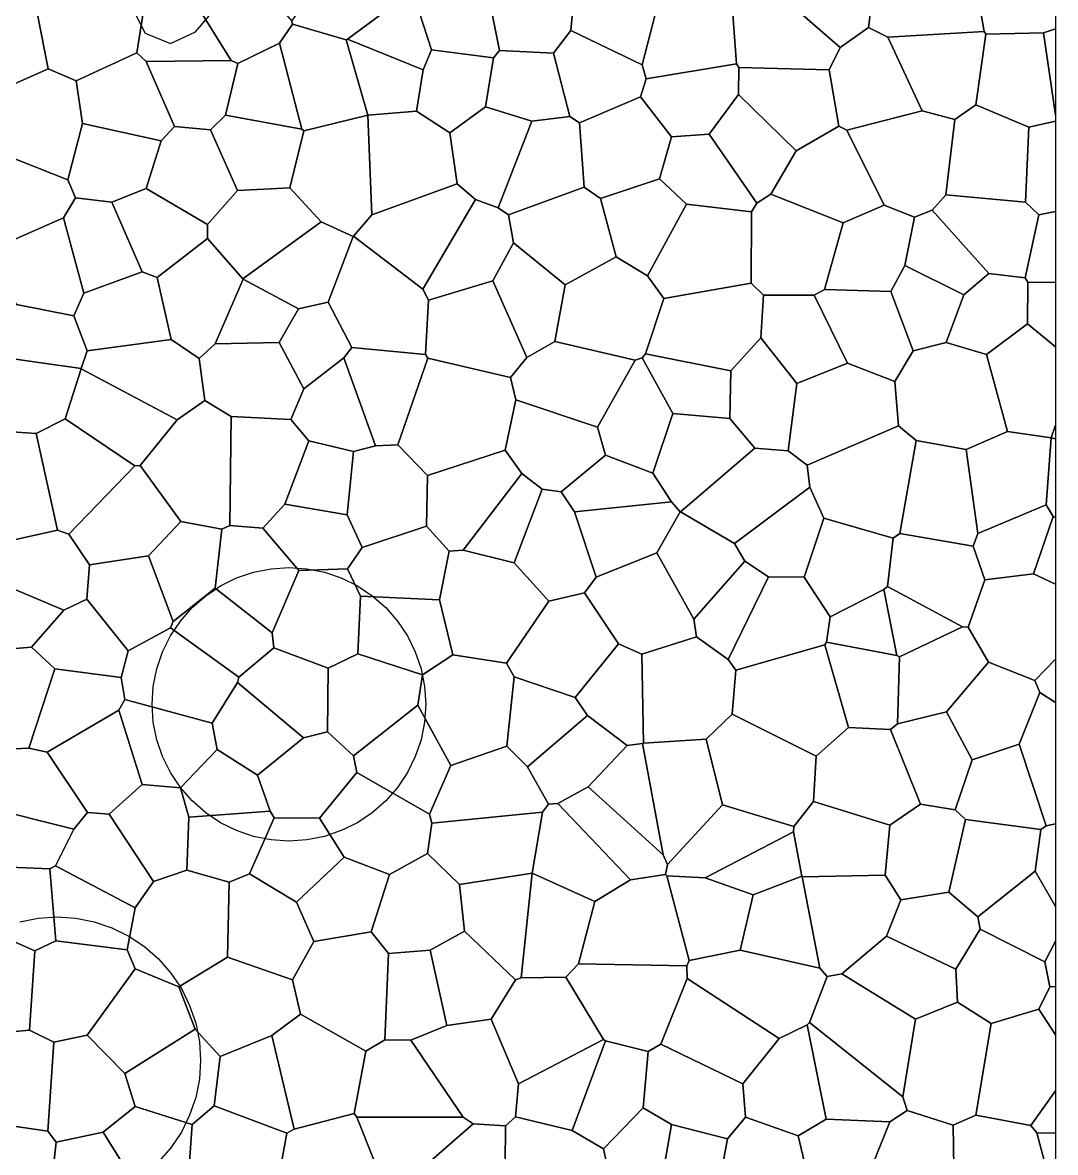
# Model space of a CAD drawing. Header units: metres. Extents: x -200 to 16600, y 0 to 16640.
# Drawn here: x 12316 to 16400, y 4357 to 8828 of the extents above; entities that cross this region are included whole.
import ezdxf

# ---------------------------------------------------------------- set-up
doc = ezdxf.new("R2010")
doc.units = ezdxf.units.M
for name, color, linetype in [('HIDROGRAFIA', 5, 'CONTINUOUS'), ('PIVOS', 30, 'CONTINUOUS'), ('USO_AGRICULTURA', 30, 'CONTINUOUS'), ('USO_FLORESTAL', 3, 'CONTINUOUS'), ('USO_PASTAGEM', 42, 'CONTINUOUS'), ('USO_SAVANICA', 82, 'CONTINUOUS'), ('USO_SILVICULTURA', 200, 'CONTINUOUS')]:
    doc.layers.add(name, color=color, linetype=linetype)

msp = doc.modelspace()

# ---------------------------------------------------------------- linework, layer by layer
at = {"layer": 'HIDROGRAFIA'}
msp.add_lwpolyline([(12700, 8981.27), (12800, 8785.38), (12900, 8744.98), (13000, 8791.13), (13100, 8907.86)], dxfattribs=at)
at = {"layer": 'PIVOS'}
msp.add_lwpolyline([(13910.02, 6130.39), (13905.39, 6059.77), (13891.59, 5990.37), (13868.84, 5923.36), (13837.54, 5859.9), (13798.23, 5801.06), (13751.57, 5747.86), (13698.37, 5701.2), (13639.53, 5661.89), (13576.07, 5630.59), (13509.06, 5607.84), (13439.66, 5594.04), (13369.05, 5589.41), (13298.43, 5594.04), (13229.03, 5607.84), (13162.02, 5630.59), (13098.56, 5661.89), (13039.72, 5701.2), (12986.52, 5747.86), (12939.86, 5801.06), (12900.55, 5859.9), (12869.25, 5923.36), (12846.5, 5990.37), (12832.7, 6059.77), (12828.07, 6130.39), (12832.7, 6201), (12846.5, 6270.4), (12869.25, 6337.41), (12900.55, 6400.87), (12939.86, 6459.71), (12986.52, 6512.91), (13039.72, 6559.57), (13098.56, 6598.88), (13162.02, 6630.18), (13229.03, 6652.93), (13298.43, 6666.73), (13369.05, 6671.36), (13439.66, 6666.73), (13509.06, 6652.93), (13576.07, 6630.18), (13639.53, 6598.88), (13698.37, 6559.57), (13751.57, 6512.91), (13798.23, 6459.71), (13837.54, 6400.87), (13868.84, 6337.41), (13891.59, 6270.4), (13905.39, 6201)], close=True, dxfattribs=at)
msp.add_lwpolyline([(12304.94, 5269.81), (12377.78, 5284.3), (12451.89, 5289.16), (12525.99, 5284.3), (12598.83, 5269.81), (12669.15, 5245.94), (12735.76, 5213.09), (12797.51, 5171.83), (12853.34, 5122.87), (12902.31, 5067.03), (12943.57, 5005.28), (12976.42, 4938.68), (13000.29, 4868.35), (13014.78, 4795.51), (13019.63, 4721.41), (13014.78, 4647.3), (13000.29, 4574.46), (12976.42, 4504.14), (12943.57, 4437.53), (12902.31, 4375.78), (12853.34, 4319.95)], dxfattribs=at)
at = {"layer": 'USO_AGRICULTURA'}
for points in [[(15490.17, 9176.14), (15492.92, 9176.92), (15680.64, 8966.41), (15661.1, 8807.86), (15548.37, 8729.67), (15228.55, 9008.62)], [(15680.64, 8966.41), (15874.87, 9069.55), (15996.79, 9064.17), (16082.16, 8998.92), (16118.35, 8792.18), (15736.83, 8770.01), (15661.1, 8807.86)], [(15141.43, 8998.42), (15228.55, 9008.62), (15548.37, 8729.67), (15505.7, 8640.35), (15148.5, 8650.52), (15138.59, 8664.48), (15116.18, 8969.69)], [(14766.32, 8660.22), (14483.78, 8796.51), (14499.55, 8967.7), (14823.15, 8952.55), (14837.93, 8942.23)], [(14766.32, 8660.22), (14837.93, 8942.23), (15116.18, 8969.69), (15138.59, 8664.48), (14781.4, 8604.69)], [(15548.37, 8729.67), (15661.1, 8807.86), (15736.83, 8770.01), (15873.23, 8478.88), (15575.72, 8402.08), (15544.01, 8417.86), (15505.7, 8640.35)], [(14415.34, 8706.47), (14483.78, 8796.51), (14766.32, 8660.22), (14781.4, 8604.69), (14758.78, 8533.79), (14518.2, 8430.45), (14480.08, 8456.65)], [(15736.83, 8770.01), (16118.35, 8792.18), (16125.37, 8782.41), (16085.2, 8502.83), (16002.85, 8443.66), (15873.23, 8478.88)], [(16400, 8437.54), (16294.32, 8413.2), (16085.2, 8502.83), (16125.37, 8782.41), (16353.37, 8786.43), (16400, 8463.19)], [(14781.4, 8604.69), (15138.59, 8664.48), (15148.5, 8650.52), (15146.97, 8543.62), (15030.52, 8386.55), (14881.77, 8375.09), (14758.78, 8533.79)], [(15374.32, 8320.52), (15146.97, 8543.62), (15148.5, 8650.52), (15505.7, 8640.35), (15544.01, 8417.86)], [(15219.81, 8113.49), (15030.52, 8386.55), (15146.97, 8543.62), (15374.32, 8320.52), (15275.35, 8148.57)], [(14536.02, 8175.84), (14518.2, 8430.45), (14758.78, 8533.79), (14881.77, 8375.09), (14834.27, 8210.03), (14600.67, 8131.15)], [(16002.85, 8443.66), (16085.2, 8502.83), (16294.32, 8413.2), (16281.15, 8117.55), (15966.16, 8145.54)], [(15722.81, 8105.7), (15575.72, 8402.08), (15873.23, 8478.88), (16002.85, 8443.66), (15966.16, 8145.54), (15912.56, 8085.49), (15843.24, 8058.19)], [(15374.32, 8320.52), (15544.01, 8417.86), (15575.72, 8402.08), (15722.81, 8105.7), (15561.38, 8035.5), (15275.35, 8148.57)], [(16294.32, 8413.2), (16400, 8437.54), (16400, 8080.47), (16334.89, 8066.67), (16281.15, 8117.55)], [(14881.77, 8375.09), (15030.52, 8386.55), (15219.81, 8113.49), (15197.79, 8078.9), (14941.51, 8108.87), (14834.27, 8210.03)], [(14600.67, 8131.15), (14834.27, 8210.03), (14941.51, 8108.87), (14786.37, 7825.58), (14662.94, 7900.56)], [(15912.56, 8085.49), (15966.16, 8145.54), (16281.15, 8117.55), (16334.89, 8066.67), (16280.15, 7817.54), (16136.27, 7834.71)], [(16280.15, 7817.54), (16334.89, 8066.67), (16400, 8080.47), (16400, 7799.45), (16291.58, 7800.72)], [(16291.58, 7800.72), (16400, 7799.45), (16400, 7544.16), (16290.24, 7635.93)], [(16127.68, 7513.79), (16290.24, 7635.93), (16400, 7544.16), (16400, 7234.17), (16383.71, 7184.92), (16382.67, 7184.45), (16210.8, 7209.09)], [(15838.22, 7528.44), (15968.49, 7561.76), (16127.68, 7513.79), (16210.8, 7209.09), (16046.91, 7138.34), (15849.11, 7173.73), (15779.23, 7231.79), (15764.5, 7407.34)], [(12927.38, 7255.51), (13035.85, 7332.97), (13140.01, 7268.8), (13135.54, 6838.04), (13103.86, 6823.84), (12941.3, 6853.73), (12780.23, 7075.1)], [(13140.01, 7268.8), (13376.82, 7257), (13447.38, 7172.63), (13352.92, 6921.99), (13266.3, 6826.91), (13135.54, 6838.04)], [(16400, 7180.69), (16383.71, 7184.92), (16400, 7234.17)], [(16382.67, 7184.45), (16383.71, 7184.92), (16400, 7180.69), (16400, 6869.12), (16391.18, 6873.36), (16363.25, 6919.61)], [(12760.23, 7074.42), (12780.23, 7075.1), (12941.3, 6853.73), (12813.66, 6717.64), (12580.59, 6682.25), (12498.82, 6803.02)], [(12910.83, 6458.05), (12813.66, 6717.64), (12941.3, 6853.73), (13103.86, 6823.84), (13076.94, 6590)], [(13135.54, 6838.04), (13266.3, 6826.91), (13408.08, 6659.92), (13303.3, 6413.42), (13076.94, 6590), (13103.86, 6823.84)], [(12580.59, 6682.25), (12813.66, 6717.64), (12910.83, 6458.05), (12901.29, 6433.23), (12732.79, 6341.55), (12569.62, 6546.57)], [(13408.08, 6659.92), (13601.04, 6666.01), (13651.43, 6558.22), (13641.95, 6330.37), (13524.65, 6273.13), (13309, 6354.13), (13303.3, 6413.42)], [(12146.93, 6642.89), (12479.47, 6502.45), (12350.9, 6356.28), (12271.62, 6349.56), (12119.97, 6596.29)], [(12910.83, 6458.05), (13076.94, 6590), (13303.3, 6413.42), (13309, 6354.13), (13170.95, 6237.23), (12901.29, 6433.23)], [(12479.47, 6502.45), (12569.62, 6546.57), (12732.79, 6341.55), (12705.99, 6236.89), (12443.77, 6271.02), (12350.9, 6356.28)], [(12732.79, 6341.55), (12901.29, 6433.23), (13170.95, 6237.23), (13165.29, 6217.05), (13065.73, 6055.44), (12719.53, 6149.75), (12705.99, 6236.89)], [(12271.62, 6349.56), (12350.9, 6356.28), (12443.77, 6271.02), (12340.51, 5956.61), (12281.84, 5954.55), (12176.23, 6191.26)], [(13170.95, 6237.23), (13309, 6354.13), (13524.65, 6273.13), (13521.52, 6020.79), (13426.7, 5997.21), (13165.29, 6217.05)], [(13641.95, 6330.37), (13897.08, 6246.59), (13879.02, 6126.34), (13624.79, 5926.71), (13521.52, 6020.79), (13524.65, 6273.13)], [(12340.51, 5956.61), (12443.77, 6271.02), (12705.99, 6236.89), (12719.53, 6149.75), (12696.03, 6107.55), (12413.34, 5941.54)], [(13065.73, 6055.44), (13165.29, 6217.05), (13426.7, 5997.21), (13244.76, 5849.99), (13085.81, 5952.09)], [(12696.03, 6107.55), (12719.53, 6149.75), (13065.73, 6055.44), (13085.81, 5952.09), (12940.27, 5800.48), (12788.06, 5813.25)], [(12413.34, 5941.54), (12696.03, 6107.55), (12788.06, 5813.25), (12657.69, 5695.2), (12572.34, 5701.76)], [(13244.76, 5849.99), (13426.7, 5997.21), (13521.52, 6020.79), (13624.79, 5926.71), (13638.03, 5860.51), (13489.54, 5680.24), (13311.15, 5681.65), (13295.31, 5707.83)], [(12340.51, 5956.61), (12413.34, 5941.54), (12572.34, 5701.76), (12518.24, 5635.72), (12149.88, 5728.18), (12153.61, 5834.13), (12281.84, 5954.55)], [(12973.05, 5683.86), (12940.27, 5800.48), (13085.81, 5952.09), (13244.76, 5849.99), (13295.31, 5707.83)], [(13587.69, 5525.7), (13489.54, 5680.24), (13638.03, 5860.51), (13925.24, 5695.02), (13934.31, 5659.42), (13916.38, 5539.71), (13766.22, 5457.52)], [(12788.06, 5813.25), (12940.27, 5800.48), (12973.05, 5683.86), (12964.93, 5474.4), (12833.86, 5428.95), (12657.69, 5695.2)], [(12149.88, 5728.18), (12518.24, 5635.72), (12445.46, 5490.82), (12423.74, 5479.09), (12200.03, 5488.57), (12140.82, 5680.05)], [(14395.5, 5734.64), (14432.48, 5737.73), (14719.31, 5436.48), (14578.92, 5349.77), (14331.51, 5462.03), (14331.03, 5462.62), (14371.91, 5703.41)], [(12572.34, 5701.76), (12657.69, 5695.2), (12833.86, 5428.95), (12760.28, 5324.56), (12445.46, 5490.82), (12518.24, 5635.72)], [(12964.93, 5474.4), (12973.05, 5683.86), (13295.31, 5707.83), (13311.15, 5681.65), (13213.31, 5459.58), (13133.2, 5425.99)], [(13311.15, 5681.65), (13489.54, 5680.24), (13587.69, 5525.7), (13399.14, 5347.2), (13213.31, 5459.58)], [(13587.69, 5525.7), (13766.22, 5457.52), (13694.52, 5230.23), (13467.29, 5191.88), (13399.14, 5347.2)], [(12200.03, 5488.57), (12423.74, 5479.09), (12446.81, 5194.87), (12364.49, 5155.58), (12140.57, 5253.7), (12105.46, 5313.64)], [(12445.46, 5490.82), (12760.28, 5324.56), (12728.85, 5159.07), (12446.81, 5194.87), (12423.74, 5479.09)], [(12964.93, 5474.4), (13133.2, 5425.99), (13126.32, 5130.03), (12933.33, 5012.38), (12761.24, 5083.5), (12728.85, 5159.07), (12760.28, 5324.56), (12833.86, 5428.95)], [(13133.2, 5425.99), (13213.31, 5459.58), (13399.14, 5347.2), (13467.29, 5191.88), (13382.72, 5040.31), (13126.32, 5130.03)], [(14043.34, 5417.68), (14331.03, 5462.62), (14331.51, 5462.03), (14287.22, 5048.3), (14264.69, 5040.29), (14062.8, 5232.42)], [(14287.22, 5048.3), (14331.51, 5462.03), (14578.92, 5349.77), (14514.32, 5103.08), (14463.67, 5050.65)], [(14719.31, 5436.48), (14858.78, 5457.39), (14863.82, 5451.26), (14951.86, 5116.65), (14942.65, 5095.14), (14514.32, 5103.08), (14578.92, 5349.77)], [(12125.22, 5182.35), (12140.57, 5253.7), (12364.49, 5155.58), (12343.69, 4841.52), (12127.25, 4821.02)], [(13467.29, 5191.88), (13694.52, 5230.23), (13762.88, 5144.16), (13748.6, 4802.26), (13672.89, 4758.27), (13414.57, 4904.05), (13382.72, 5040.31)], [(12446.81, 5194.87), (12728.85, 5159.07), (12761.24, 5083.5), (12571.05, 4821.53), (12439.64, 4793.08), (12343.69, 4841.52), (12364.49, 5155.58)], [(14951.86, 5116.65), (15153.23, 5157.72), (15468.6, 5086.13), (15496.83, 5053.19), (15427.22, 4871.7), (15418.05, 4862.75), (15307.96, 4807.8), (14943.37, 5046.06), (14942.65, 5095.14)], [(13126.32, 5130.03), (13382.72, 5040.31), (13414.57, 4904.05), (13301.74, 4819.39), (13097.14, 4737.2), (12998.35, 4845.47), (12933.33, 5012.38)], [(14463.67, 5050.65), (14514.32, 5103.08), (14942.65, 5095.14), (14943.37, 5046.06), (14839.99, 4785.5), (14789.37, 4756.82), (14621.43, 4799.26), (14613.05, 4803.87)], [(12761.24, 5083.5), (12933.33, 5012.38), (12998.35, 4845.47), (12720.27, 4669.53), (12571.05, 4821.53)], [(14287.22, 5048.3), (14463.67, 5050.65), (14613.05, 4803.87), (14276.96, 4628.57), (14169.08, 4884.89), (14264.69, 5040.29)], [(14839.99, 4785.5), (14943.37, 5046.06), (15307.96, 4807.8), (15163.83, 4629.28)], [(13414.57, 4904.05), (13672.89, 4758.27), (13627, 4511.27), (13389.17, 4449.29), (13301.74, 4819.39)], [(13993.31, 4859.47), (14169.08, 4884.89), (14276.96, 4628.57), (14265.57, 4498.71), (14226.08, 4462.41), (14097.25, 4470.17), (14057.56, 4496.55), (13851.05, 4801.59)], [(12127.25, 4821.02), (12343.69, 4841.52), (12439.64, 4793.08), (12415.26, 4440.86), (12108.83, 4486.74), (12089.69, 4799.86)], [(12720.27, 4669.53), (12998.35, 4845.47), (13097.14, 4737.2), (13073.24, 4541.41), (12986.03, 4468.17), (12761.53, 4539.51)], [(12439.64, 4793.08), (12571.05, 4821.53), (12720.27, 4669.53), (12761.53, 4539.51), (12634.72, 4436.97), (12448.26, 4397.63), (12415.26, 4440.86)], [(13097.14, 4737.2), (13301.74, 4819.39), (13389.17, 4449.29), (13360.4, 4433.96), (13073.24, 4541.41)], [(14276.96, 4628.57), (14613.05, 4803.87), (14621.43, 4799.26), (14489.11, 4444.07), (14265.57, 4498.71)], [(14621.43, 4799.26), (14789.37, 4756.82), (14769.95, 4533.96), (14612.55, 4371.51), (14489.11, 4444.07)], [(14839.99, 4785.5), (15163.83, 4629.28), (15174.2, 4497.23), (15103.17, 4411.77), (14882.42, 4467.29), (14769.95, 4533.96), (14789.37, 4756.82)], [(12761.53, 4539.51), (12986.03, 4468.17), (12969.6, 4227.32), (12766.44, 4224.92), (12634.72, 4436.97)], [(13073.24, 4541.41), (13360.4, 4433.96), (13312.92, 4171.78), (12986.26, 4197.85), (12969.6, 4227.32), (12986.03, 4468.17)], [(14612.55, 4371.51), (14769.95, 4533.96), (14882.42, 4467.29), (14825.26, 4142.3), (14628.58, 4297.32)], [(12108.83, 4486.74), (12415.26, 4440.86), (12448.26, 4397.63), (12439.55, 4314.87), (12087.76, 4148.11), (12074.19, 4449.2)], [(13389.17, 4449.29), (13627, 4511.27), (13637.43, 4496.61), (13763.61, 4179.12), (13763.71, 4174.05), (13749.11, 4156.4), (13333.73, 4141.46), (13312.92, 4171.78), (13360.4, 4433.96)], [(14265.57, 4498.71), (14489.11, 4444.07), (14612.55, 4371.51), (14628.58, 4297.32), (14456.58, 4123.54), (14224.32, 4308.24), (14226.08, 4462.41)], [(12448.26, 4397.63), (12634.72, 4436.97), (12766.44, 4224.92), (12656, 4145.41), (12496.73, 4162.98), (12439.55, 4314.87)], [(14825.26, 4142.3), (14882.42, 4467.29), (15103.17, 4411.77), (15067, 4212.3), (14877.64, 4095.89), (14867.17, 4098.09)]]:
    msp.add_lwpolyline(points, close=True, dxfattribs=at)
at = {"layer": 'USO_FLORESTAL'}
for points in [[(13380.58, 8833.41), (13630.16, 9193.99), (13631.52, 9194.12), (13821.66, 8927.25), (13600.92, 8762.07), (13595.61, 8759.14), (13383.58, 8821.73)], [(16082.16, 8998.92), (16352.66, 9191.36), (16400, 9145.8), (16400, 8802.98), (16353.37, 8786.43), (16125.37, 8782.41), (16118.35, 8792.18)], [(12347.97, 8995.64), (12490.75, 9082.37), (12799.14, 8906.97), (12767.36, 8707.28), (12527.13, 8597.21), (12416.28, 8644.96)], [(12027.54, 8906.14), (12256.34, 9013.66), (12347.97, 8995.64), (12416.28, 8644.96), (12139.52, 8521.49), (12107.78, 8541.93), (12042.05, 8715.92)], [(12799.14, 8906.97), (12809.54, 8914.4), (12993.74, 8911.88), (13140.74, 8677.25), (12805.05, 8673.22), (12767.36, 8707.28)], [(13166.59, 8666.14), (13140.74, 8677.25), (12993.74, 8911.88), (13037.96, 8933.71), (13303.06, 8926.02), (13380.58, 8833.41), (13383.58, 8821.73), (13331.74, 8745.82)], [(13420.67, 8406.23), (13331.74, 8745.82), (13383.58, 8821.73), (13595.61, 8759.14), (13681.16, 8461.56), (13427.35, 8398.77)], [(16400, 8463.19), (16353.37, 8786.43), (16400, 8802.98)], [(13166.59, 8666.14), (13331.74, 8745.82), (13420.67, 8406.23), (13117.85, 8460.96)], [(12527.13, 8597.21), (12767.36, 8707.28), (12805.05, 8673.22), (12916.27, 8416.04), (12864.03, 8360.18), (12553.3, 8428.51)], [(12916.27, 8416.04), (12805.05, 8673.22), (13140.74, 8677.25), (13166.59, 8666.14), (13117.85, 8460.96), (13059.28, 8402.66)], [(13059.28, 8402.66), (13117.85, 8460.96), (13420.67, 8406.23), (13427.35, 8398.77), (13372.61, 8174.42), (13165.3, 8162.83)], [(12494.9, 8205.75), (12553.3, 8428.51), (12864.03, 8360.18), (12803.77, 8170.79), (12669.18, 8116.96), (12524.91, 8134.58)], [(12864.03, 8360.18), (12916.27, 8416.04), (13059.28, 8402.66), (13165.3, 8162.83), (13047.26, 8028.78), (12803.77, 8170.79)], [(14461.52, 7790.61), (14662.94, 7900.56), (14786.37, 7825.58), (14851.39, 7736.12), (14778.86, 7517.36), (14765.4, 7500.6), (14737.91, 7492.04), (14420.78, 7565.61)], [(14851.39, 7736.12), (15197.14, 7796.94), (15245.4, 7749.34), (15235.37, 7580.15), (15116.66, 7449.98), (14778.86, 7517.36)], [(14887.09, 7281.4), (14765.4, 7500.6), (14778.86, 7517.36), (15116.66, 7449.98), (15112.41, 7260.87)], [(14589.6, 7226.5), (14737.91, 7492.04), (14765.4, 7500.6), (14887.09, 7281.4), (14808.66, 7045.42), (14620.95, 7115.95)]]:
    msp.add_lwpolyline(points, close=True, dxfattribs=at)
at = {"layer": 'USO_PASTAGEM'}
for points in [[(12139.52, 8521.49), (12416.28, 8644.96), (12527.13, 8597.21), (12553.3, 8428.51), (12494.9, 8205.75), (12163.19, 8335.81)], [(13427.35, 8398.77), (13681.16, 8461.56), (13681.18, 8461.55), (13697.01, 8066.97), (13623.85, 7982.04), (13622.75, 7981.77), (13496.48, 8039.5), (13372.61, 8174.42)], [(13681.18, 8461.55), (13874.09, 8476.56), (14005.87, 8391.61), (14034.01, 8189.1), (13697.01, 8066.97)], [(12050.9, 8163.49), (12163.19, 8335.81), (12494.9, 8205.75), (12524.91, 8134.58), (12476.87, 8054.85), (12289.66, 7971.71)], [(12669.18, 8116.96), (12803.77, 8170.79), (13047.26, 8028.78), (13046.54, 7973.34), (12847.83, 7819.31), (12788.58, 7840.94)], [(13047.26, 8028.78), (13165.3, 8162.83), (13372.61, 8174.42), (13496.48, 8039.5), (13187.05, 7813.92), (13046.54, 7973.34)], [(12557.38, 7756.75), (12476.87, 8054.85), (12524.91, 8134.58), (12669.18, 8116.96), (12788.58, 7840.94)], [(12239.13, 7847.02), (12289.66, 7971.71), (12476.87, 8054.85), (12557.38, 7756.75), (12517.91, 7667.46), (12291.09, 7711.91)], [(15843.24, 8058.19), (15912.56, 8085.49), (16136.27, 7834.71), (16037.27, 7750.9), (15804.52, 7866.24)], [(13187.05, 7813.92), (13496.48, 8039.5), (13622.75, 7981.77), (13523.75, 7721.22), (13407.28, 7695.21), (13187.36, 7812.26)], [(12557.38, 7756.75), (12788.58, 7840.94), (12847.83, 7819.31), (12903.43, 7574.28), (12571.53, 7529.41), (12517.91, 7667.46)], [(15838.22, 7528.44), (15748.87, 7764.08), (15804.52, 7866.24), (16037.27, 7750.9), (15968.49, 7561.76)], [(16037.27, 7750.9), (16136.27, 7834.71), (16280.15, 7817.54), (16291.58, 7800.72), (16290.24, 7635.93), (16127.68, 7513.79), (15968.49, 7561.76)], [(12170.26, 7569.1), (12291.09, 7711.91), (12517.91, 7667.46), (12571.53, 7529.41), (12547.95, 7458.98), (12192.19, 7509.25)], [(12571.53, 7529.41), (12903.43, 7574.28), (13014.47, 7498.31), (13035.85, 7332.97), (12927.38, 7255.51), (12547.89, 7457.85), (12547.95, 7458.98)], [(12192.19, 7509.25), (12547.95, 7458.98), (12547.89, 7457.85), (12484.04, 7259.91), (12369.77, 7201.41), (12177.59, 7214.35)], [(12760.23, 7074.42), (12484.04, 7259.91), (12547.89, 7457.85), (12927.38, 7255.51), (12780.23, 7075.1)], [(12369.77, 7201.41), (12484.04, 7259.91), (12760.23, 7074.42), (12498.82, 6803.02), (12453.19, 6819.06)], [(15418.92, 7076.82), (15779.23, 7231.79), (15849.11, 7173.73), (15784.37, 6806.58), (15757.84, 6787.8), (15484.04, 6866.9), (15428.51, 6989.24)], [(16210.8, 7209.09), (16382.67, 7184.45), (16363.25, 6919.61), (16093.79, 6806.66), (16046.91, 7138.34)], [(15784.37, 6806.58), (15849.11, 7173.73), (16046.91, 7138.34), (16093.79, 6806.66), (16074.62, 6756.13)], [(13916.88, 7035.2), (14224.14, 7135.76), (14289.59, 7044.01), (14058.37, 6739.56), (14003.08, 6736.83), (13913.13, 6834.9)], [(14058.37, 6739.56), (14289.59, 7044.01), (14370.6, 6981.54), (14259.22, 6690.35)], [(16074.62, 6756.13), (16093.79, 6806.66), (16363.25, 6919.61), (16391.18, 6873.36), (16314.05, 6646.24), (16121.56, 6622.71)], [(16400, 6605.74), (16314.05, 6646.24), (16391.18, 6873.36), (16400, 6869.12)], [(13601.04, 6666.01), (13658.69, 6751.3), (13913.13, 6834.9), (14003.08, 6736.83), (13964.81, 6543.59), (13651.43, 6558.22)], [(15784.37, 6806.58), (16074.62, 6756.13), (16121.56, 6622.71), (16055.01, 6435.45), (16032.48, 6436.84), (15736.63, 6595.9), (15757.84, 6787.8)], [(14003.08, 6736.83), (14058.37, 6739.56), (14259.22, 6690.35), (14397.36, 6538.96), (14229.84, 6292.68), (14016.64, 6326.47), (13964.81, 6543.59)], [(16121.56, 6622.71), (16314.05, 6646.24), (16400, 6605.74), (16400, 6309.49), (16318.27, 6224.14), (16135.57, 6297.7), (16055.01, 6435.45)], [(15495.28, 6376.42), (15508.76, 6476.79), (15721.79, 6585.04), (15772.89, 6323.03)], [(15772.89, 6323.03), (15721.79, 6585.04), (15736.63, 6595.9), (16032.48, 6436.84), (15783.67, 6318.11)], [(13651.43, 6558.22), (13964.81, 6543.59), (14016.64, 6326.47), (13897.08, 6246.59), (13641.95, 6330.37)], [(14397.36, 6538.96), (14537.4, 6570.76), (14672.8, 6369.67), (14501.17, 6156.85), (14260.07, 6239.43), (14229.84, 6292.68)], [(16032.48, 6436.84), (16055.01, 6435.45), (16135.57, 6297.7), (15968.77, 6100.57), (15774.99, 6053.15), (15783.67, 6318.11)], [(14501.17, 6156.85), (14672.8, 6369.67), (14765.07, 6329.32), (14770.77, 5977.21), (14767.38, 5975.2), (14706.41, 5967.66), (14549.85, 6086.58)], [(15136.39, 6265.09), (15488.86, 6365.3), (15581.19, 6037.93), (15454.3, 5925.5), (15121.4, 6091.44)], [(15488.86, 6365.3), (15495.28, 6376.42), (15772.89, 6323.03), (15783.67, 6318.11), (15774.99, 6053.15), (15747.45, 6031.16), (15581.19, 6037.93)], [(13897.08, 6246.59), (14016.64, 6326.47), (14229.84, 6292.68), (14260.07, 6239.43), (14230.94, 5964.34), (14009.66, 5887.74), (13879.02, 6126.34)], [(16318.27, 6224.14), (16400, 6309.49), (16400, 6137.13), (16338.75, 6177.46)], [(15968.77, 6100.57), (16135.57, 6297.7), (16318.27, 6224.14), (16338.75, 6177.46), (16256.42, 5972.76), (16070.86, 5911.04)], [(14260.07, 6239.43), (14501.17, 6156.85), (14549.85, 6086.58), (14312.24, 5882.56), (14230.94, 5964.34)], [(16256.42, 5972.76), (16338.75, 6177.46), (16400, 6137.13), (16400, 5657.99), (16363.63, 5649.98)], [(13624.79, 5926.71), (13879.02, 6126.34), (14009.66, 5887.74), (13925.24, 5695.02), (13638.03, 5860.51)], [(14312.24, 5882.56), (14549.85, 6086.58), (14706.41, 5967.66), (14551.95, 5803.38), (14432.48, 5737.73), (14395.5, 5734.64)], [(15084.07, 5731.97), (15019.09, 5992.58), (15121.4, 6091.44), (15454.3, 5925.5), (15443.58, 5745.51), (15365.05, 5646.9)], [(15774.99, 6053.15), (15968.77, 6100.57), (16070.86, 5911.04), (16004.04, 5712.43), (15867.17, 5735.87), (15747.45, 6031.16)], [(15443.58, 5745.51), (15454.3, 5925.5), (15581.19, 6037.93), (15747.45, 6031.16), (15867.17, 5735.87), (15744.94, 5652.3)], [(14009.66, 5887.74), (14230.94, 5964.34), (14312.24, 5882.56), (14395.5, 5734.64), (14371.91, 5703.41), (13934.31, 5659.42), (13925.24, 5695.02)], [(16004.04, 5712.43), (16070.86, 5911.04), (16256.42, 5972.76), (16363.63, 5649.98), (16342.27, 5634.36), (16044.78, 5674.02)], [(14719.31, 5436.48), (14432.48, 5737.73), (14551.95, 5803.38), (14849.51, 5534.86), (14866.15, 5496.41), (14858.78, 5457.39)], [(14866.15, 5496.41), (15084.07, 5731.97), (15365.05, 5646.9), (15364.75, 5625.99), (15015.59, 5443.3), (14863.82, 5451.26), (14858.78, 5457.39)], [(15365.05, 5646.9), (15443.58, 5745.51), (15744.94, 5652.3), (15726.83, 5454.89), (15398.99, 5448.27), (15397.64, 5449.98), (15364.75, 5625.99)], [(15867.17, 5735.87), (16004.04, 5712.43), (16044.78, 5674.02), (15978.19, 5386.41), (15788.37, 5356.27), (15726.83, 5454.89), (15744.94, 5652.3)], [(13934.31, 5659.42), (14371.91, 5703.41), (14331.03, 5462.62), (14043.34, 5417.68), (13916.38, 5539.71)], [(16044.78, 5674.02), (16342.27, 5634.36), (16319.43, 5470.68), (16093.77, 5289.56), (15978.19, 5386.41)], [(16342.27, 5634.36), (16363.63, 5649.98), (16400, 5657.99), (16400, 5330.43), (16319.43, 5470.68)], [(15015.59, 5443.3), (15364.75, 5625.99), (15397.64, 5449.98), (15204.34, 5376.29)], [(13766.22, 5457.52), (13916.38, 5539.71), (14043.34, 5417.68), (14062.8, 5232.42), (13928.02, 5157.8), (13762.88, 5144.16), (13694.52, 5230.23)], [(15496.83, 5053.19), (15468.6, 5086.13), (15398.99, 5448.27), (15726.83, 5454.89), (15788.37, 5356.27), (15731.48, 5212.76), (15555.98, 5063.55)], [(16093.77, 5289.56), (16319.43, 5470.68), (16400, 5330.43), (16400, 5193.58), (16358.6, 5110.86), (16102.95, 5240.55)], [(15015.59, 5443.3), (15204.34, 5376.29), (15153.23, 5157.72), (14951.86, 5116.65), (14863.82, 5451.26)], [(15153.23, 5157.72), (15204.34, 5376.29), (15397.64, 5449.98), (15398.99, 5448.27), (15468.6, 5086.13)], [(15788.37, 5356.27), (15978.19, 5386.41), (16093.77, 5289.56), (16102.95, 5240.55), (16006.24, 5082.54), (15731.48, 5212.76)], [(13993.31, 4859.47), (13928.02, 5157.8), (14062.8, 5232.42), (14264.69, 5040.29), (14169.08, 4884.89)], [(16006.24, 5082.54), (16102.95, 5240.55), (16358.6, 5110.86), (16378.25, 5013.06), (16334.78, 4924.72), (16146.58, 4867.06), (16012.84, 4951.82)], [(15847.17, 4883.98), (15555.98, 5063.55), (15731.48, 5212.76), (16006.24, 5082.54), (16012.84, 4951.82)], [(16400, 5193.58), (16400, 5013.49), (16378.25, 5013.06), (16358.6, 5110.86)], [(13762.88, 5144.16), (13928.02, 5157.8), (13993.31, 4859.47), (13851.05, 4801.59), (13748.6, 4802.26)], [(15496.83, 5053.19), (15555.98, 5063.55), (15847.17, 4883.98), (15796.24, 4577.2), (15427.22, 4871.7)], [(16400, 4822.04), (16334.78, 4924.72), (16378.25, 5013.06), (16400, 5013.49)], [(15796.24, 4577.2), (15847.17, 4883.98), (16012.84, 4951.82), (16146.58, 4867.06), (16084.97, 4504.44), (15996.07, 4465.68), (15813.28, 4523.35)], [(16146.58, 4867.06), (16334.78, 4924.72), (16400, 4822.04), (16400, 4601.26), (16302.78, 4463.98), (16084.97, 4504.44)], [(15163.83, 4629.28), (15307.96, 4807.8), (15418.05, 4862.75), (15494.12, 4489.44), (15382.82, 4422.42), (15174.2, 4497.23)], [(15418.05, 4862.75), (15427.22, 4871.7), (15796.24, 4577.2), (15813.28, 4523.35), (15745.64, 4478.92), (15494.12, 4489.44)], [(13748.6, 4802.26), (13851.05, 4801.59), (14057.56, 4496.55), (13637.43, 4496.61), (13627, 4511.27), (13672.89, 4758.27)], [(16400, 4601.26), (16400, 4433.04), (16326.3, 4434.58), (16302.78, 4463.98)], [(13637.43, 4496.61), (14057.56, 4496.55), (14097.25, 4470.17), (13763.61, 4179.12)], [(13763.61, 4179.12), (14097.25, 4470.17), (14226.08, 4462.41), (14224.32, 4308.24), (14103.81, 4095.43), (13971.47, 4101.57), (13763.71, 4174.05)], [(15382.82, 4422.42), (15494.12, 4489.44), (15745.64, 4478.92), (15618.96, 4162.94), (15588.7, 4137.3), (15535.31, 4132.88), (15436.64, 4194.43)], [(16084.97, 4504.44), (16302.78, 4463.98), (16326.3, 4434.58), (16383.93, 4220.87), (16274.25, 4043.31), (16005.25, 4117.24), (16000.4, 4127.49), (15996.07, 4465.68)], [(16400, 4218.22), (16383.93, 4220.87), (16326.3, 4434.58), (16400, 4433.04)]]:
    msp.add_lwpolyline(points, close=True, dxfattribs=at)
at = {"layer": 'USO_SAVANICA'}
for points in [[(14139.73, 9027.02), (14220.37, 9087.96), (14477.06, 8998.85), (14499.55, 8967.7), (14483.78, 8796.51), (14415.34, 8706.47), (14202.23, 8717.27)], [(13868.06, 8920.8), (14049.69, 9020.52), (14139.73, 9027.02), (14202.23, 8717.27), (14177.86, 8688.6), (13932.65, 8719.97)], [(13900.47, 8640.1), (13600.92, 8762.07), (13821.66, 8927.25), (13868.06, 8920.8), (13932.65, 8719.97)], [(13595.61, 8759.14), (13600.92, 8762.07), (13900.47, 8640.1), (13874.09, 8476.56), (13681.18, 8461.55), (13681.16, 8461.56)], [(13900.47, 8640.1), (13932.65, 8719.97), (14177.86, 8688.6), (14146.99, 8493.65), (14005.87, 8391.61), (13874.09, 8476.56)], [(14177.86, 8688.6), (14202.23, 8717.27), (14415.34, 8706.47), (14480.08, 8456.65), (14329.22, 8438.08), (14146.99, 8493.65)], [(14005.87, 8391.61), (14146.99, 8493.65), (14329.22, 8438.08), (14196.64, 8094.19), (14106.31, 8127.13), (14034.01, 8189.1)], [(14196.64, 8094.19), (14329.22, 8438.08), (14480.08, 8456.65), (14518.2, 8430.45), (14536.02, 8175.84), (14237.91, 8066.86)], [(13623.85, 7982.04), (13697.01, 8066.97), (14034.01, 8189.1), (14106.31, 8127.13), (13898.59, 7773.52)], [(14237.91, 8066.86), (14536.02, 8175.84), (14600.67, 8131.15), (14662.94, 7900.56), (14461.52, 7790.61), (14256.94, 7955.81)], [(15219.81, 8113.49), (15275.35, 8148.57), (15561.38, 8035.5), (15486.85, 7772.19), (15446.62, 7749.38), (15245.4, 7749.34), (15197.14, 7796.94), (15197.79, 8078.9)], [(13898.59, 7773.52), (14106.31, 8127.13), (14196.64, 8094.19), (14237.91, 8066.86), (14256.94, 7955.81), (14174.72, 7806.32), (13921.27, 7729.89)], [(14786.37, 7825.58), (14941.51, 8108.87), (15197.79, 8078.9), (15197.14, 7796.94), (14851.39, 7736.12)], [(15561.38, 8035.5), (15722.81, 8105.7), (15843.24, 8058.19), (15804.52, 7866.24), (15748.87, 7764.08), (15486.85, 7772.19)], [(12847.83, 7819.31), (13046.54, 7973.34), (13187.05, 7813.92), (13187.36, 7812.26), (13077.79, 7557.18), (13014.47, 7498.31), (12903.43, 7574.28)], [(13622.75, 7981.77), (13623.85, 7982.04), (13898.59, 7773.52), (13921.27, 7729.89), (13908.83, 7513.88), (13617.79, 7542.23), (13523.75, 7721.22)], [(14309.33, 7503.09), (14174.72, 7806.32), (14256.94, 7955.81), (14461.52, 7790.61), (14420.78, 7565.61)], [(13077.79, 7557.18), (13187.36, 7812.26), (13407.28, 7695.21), (13330.06, 7562.35)], [(13921.27, 7729.89), (14174.72, 7806.32), (14309.33, 7503.09), (14245.25, 7422.74), (13918.16, 7500.44), (13908.83, 7513.88)], [(15235.37, 7580.15), (15245.4, 7749.34), (15446.62, 7749.38), (15578.21, 7480.41), (15377.11, 7399.1)], [(15486.85, 7772.19), (15748.87, 7764.08), (15838.22, 7528.44), (15764.5, 7407.34), (15578.21, 7480.41), (15446.62, 7749.38)], [(13407.28, 7695.21), (13523.75, 7721.22), (13617.79, 7542.23), (13586.03, 7501.13), (13427.79, 7379.13), (13330.06, 7562.35)], [(13077.79, 7557.18), (13330.06, 7562.35), (13427.79, 7379.13), (13376.82, 7257), (13140.01, 7268.8), (13035.85, 7332.97), (13014.47, 7498.31)], [(14309.33, 7503.09), (14420.78, 7565.61), (14737.91, 7492.04), (14589.6, 7226.5), (14265.92, 7335.13), (14245.25, 7422.74)], [(15116.66, 7449.98), (15235.37, 7580.15), (15377.11, 7399.1), (15343.01, 7132.77), (15211.46, 7143.49), (15112.41, 7260.87)], [(13711.64, 7152.51), (13586.03, 7501.13), (13617.79, 7542.23), (13908.83, 7513.88), (13918.16, 7500.44), (13799.65, 7157.09)], [(13376.82, 7257), (13427.79, 7379.13), (13586.03, 7501.13), (13711.64, 7152.51), (13624.82, 7130.95), (13447.38, 7172.63)], [(13799.65, 7157.09), (13918.16, 7500.44), (14245.25, 7422.74), (14265.92, 7335.13), (14224.14, 7135.76), (13916.88, 7035.2)], [(15343.01, 7132.77), (15377.11, 7399.1), (15578.21, 7480.41), (15764.5, 7407.34), (15779.23, 7231.79), (15418.92, 7076.82)], [(14224.14, 7135.76), (14265.92, 7335.13), (14589.6, 7226.5), (14620.95, 7115.95), (14446.09, 6970.94), (14370.6, 6981.54), (14289.59, 7044.01)], [(14887.09, 7281.4), (15112.41, 7260.87), (15211.46, 7143.49), (14917.16, 6891.6), (14915.52, 6891.42), (14881.39, 6930.9), (14808.66, 7045.42)], [(12104.22, 7175.46), (12177.59, 7214.35), (12369.77, 7201.41), (12453.19, 6819.06), (12181.14, 6759.28), (12140.03, 6820.24)], [(13352.92, 6921.99), (13447.38, 7172.63), (13624.82, 7130.95), (13598.83, 6880.07)], [(13711.64, 7152.51), (13799.65, 7157.09), (13916.88, 7035.2), (13913.13, 6834.9), (13658.69, 6751.3), (13598.83, 6880.07), (13624.82, 7130.95)], [(14498.62, 6891.25), (14446.09, 6970.94), (14620.95, 7115.95), (14808.66, 7045.42), (14881.39, 6930.9)], [(15211.46, 7143.49), (15343.01, 7132.77), (15418.92, 7076.82), (15428.51, 6989.24), (15131.28, 6766.45), (14917.16, 6891.6)], [(14370.6, 6981.54), (14446.09, 6970.94), (14498.62, 6891.25), (14584.17, 6633.43), (14537.4, 6570.76), (14397.36, 6538.96), (14259.22, 6690.35)], [(14584.17, 6633.43), (14498.62, 6891.25), (14881.39, 6930.9), (14915.52, 6891.42), (14823.29, 6729.77)], [(13408.08, 6659.92), (13266.3, 6826.91), (13352.92, 6921.99), (13598.83, 6880.07), (13658.69, 6751.3), (13601.04, 6666.01)], [(15406.67, 6633.78), (15484.04, 6866.9), (15757.84, 6787.8), (15736.63, 6595.9), (15721.79, 6585.04), (15508.76, 6476.79)], [(12181.14, 6759.28), (12453.19, 6819.06), (12498.82, 6803.02), (12580.59, 6682.25), (12569.62, 6546.57), (12479.47, 6502.45), (12146.93, 6642.89)], [(14969.64, 6467.67), (15171.81, 6696.76), (15265.03, 6634.82), (15106.21, 6308.19), (14980.77, 6397.23)], [(15106.21, 6308.19), (15265.03, 6634.82), (15406.67, 6633.78), (15508.76, 6476.79), (15495.28, 6376.42), (15488.86, 6365.3), (15136.39, 6265.09)], [(14765.07, 6329.32), (14980.77, 6397.23), (15106.21, 6308.19), (15136.39, 6265.09), (15121.4, 6091.44), (15019.09, 5992.58), (14770.77, 5977.21)], [(14849.51, 5534.86), (14767.38, 5975.2), (14770.77, 5977.21), (15019.09, 5992.58), (15084.07, 5731.97), (14866.15, 5496.41)], [(14706.41, 5967.66), (14767.38, 5975.2), (14849.51, 5534.86), (14551.95, 5803.38)], [(15745.64, 4478.92), (15813.28, 4523.35), (15996.07, 4465.68), (16000.4, 4127.49), (15618.96, 4162.94)], [(15174.2, 4497.23), (15382.82, 4422.42), (15436.64, 4194.43), (15209.01, 4133.59), (15067, 4212.3), (15103.17, 4411.77)]]:
    msp.add_lwpolyline(points, close=True, dxfattribs=at)
at = {"layer": 'USO_SILVICULTURA'}
for points in [[(15131.28, 6766.45), (15428.51, 6989.24), (15484.04, 6866.9), (15406.67, 6633.78), (15265.03, 6634.82), (15171.81, 6696.76)], [(14915.52, 6891.42), (14917.16, 6891.6), (15131.28, 6766.45), (15171.81, 6696.76), (14969.64, 6467.67), (14823.29, 6729.77)], [(14584.17, 6633.43), (14823.29, 6729.77), (14969.64, 6467.67), (14980.77, 6397.23), (14765.07, 6329.32), (14672.8, 6369.67), (14537.4, 6570.76)]]:
    msp.add_lwpolyline(points, close=True, dxfattribs=at)

doc.saveas('drawing.dxf')
